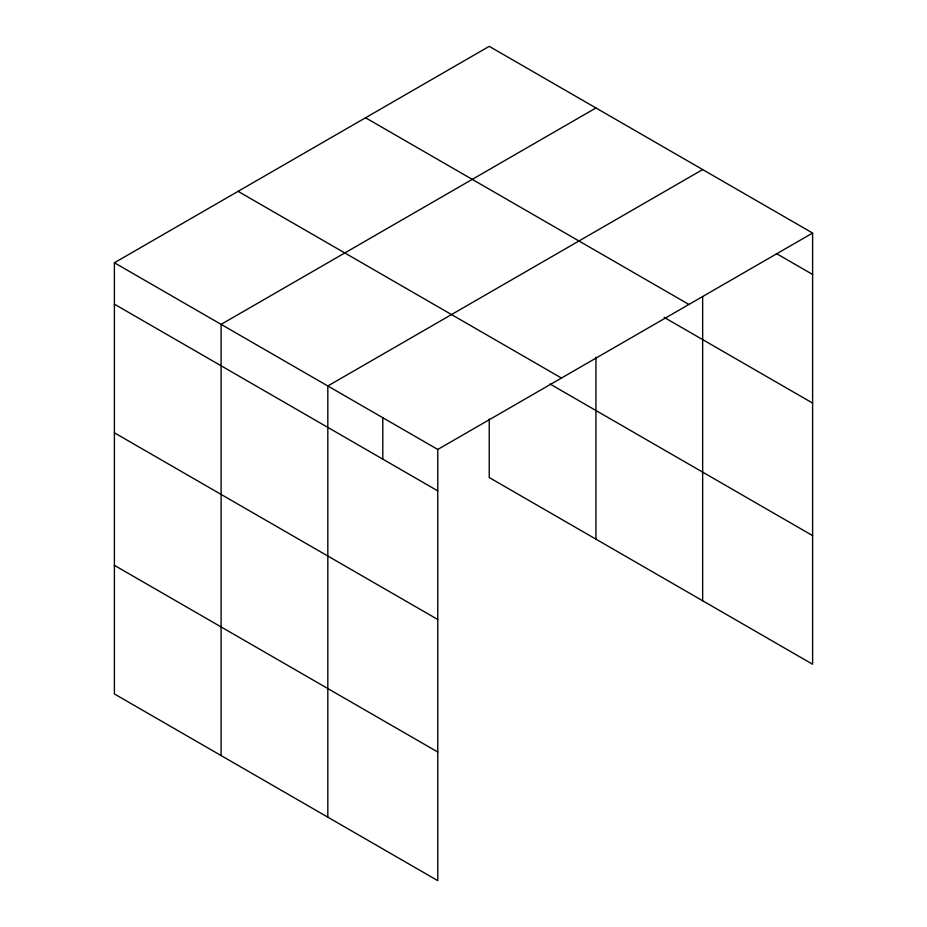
<?xml version="1.0" encoding="UTF-8"?>
<svg xmlns="http://www.w3.org/2000/svg" width="927" height="927" viewBox="0 0 927 927"><rect width="100%" height="100%" fill="white"/><g stroke="black" fill="none" stroke-linecap="round" stroke-linejoin="round"><path stroke-width="1.39" d="M812.608 233.048L437.764 449.456L437.764 880.65L114.392 693.952L114.392 262.758L489.236 46.35L812.608 233.048L812.608 664.242L489.236 477.544L489.236 418.946M595.945 107.961L221.101 324.369L221.101 755.563M702.654 169.571L327.822 385.98L327.822 817.174M776.374 253.535L812.608 274.462M365.539 117.764L688.912 304.462M664.196 317.405L812.608 403.083M238.088 191.344L561.461 378.042M550.035 384.021L812.608 535.609M114.392 262.758L437.764 449.456M114.392 304.172L437.764 490.87M114.392 432.805L437.764 619.503M114.392 565.331L437.764 752.017M702.654 296.733L702.654 600.766M595.945 357.219L595.945 539.155M382.793 417.718L382.793 459.132"/></g></svg>
